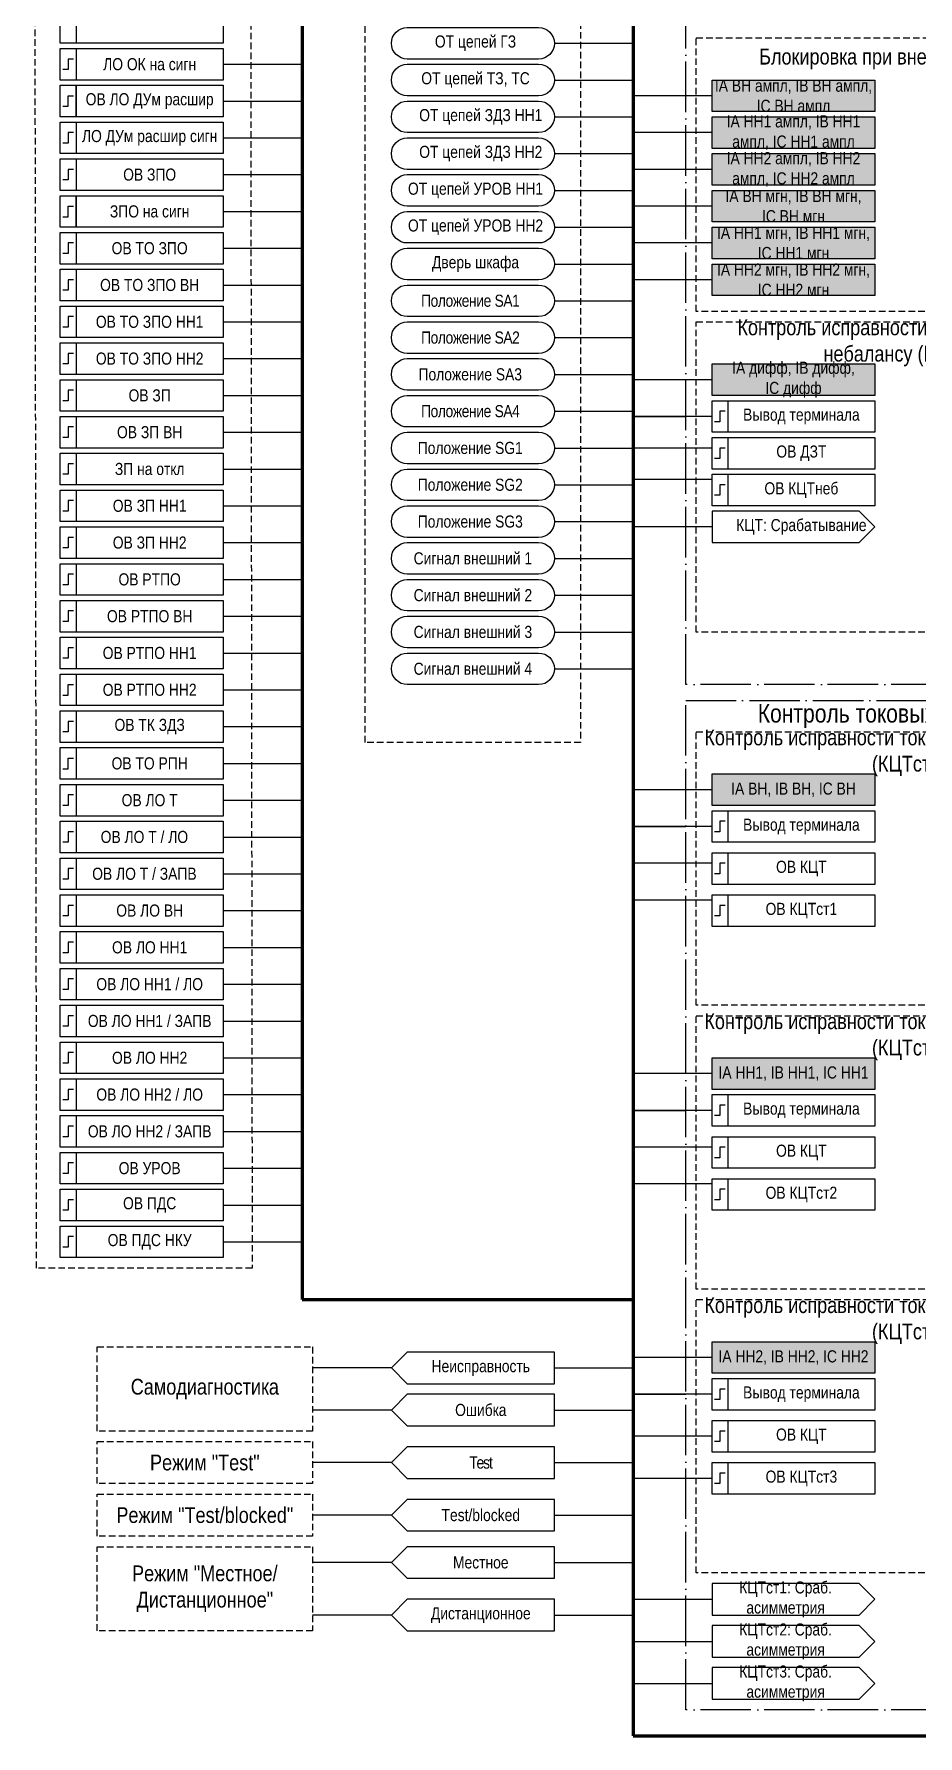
# Model space of a CAD drawing. Header units: millimetres. Extents: x -1361 to 2220, y 0 to 841.
# Drawn here: x -1290 to -1121.8, y 55 to 378.7 of the extents above; entities that cross this region are included whole.
import ezdxf

# ---------------------------------------------------------------- set-up
doc = ezdxf.new("R2010")
doc.units = ezdxf.units.MM
doc.linetypes.add('ACAD_ISO04W100', pattern=[30, 24, -3, 0, -3])
doc.linetypes.add('штриховая2', pattern=[0.375, 0.25, -0.125])
doc.layers.add('TEXT', color=7, linetype='Continuous', lineweight=25)
doc.layers.add('Основная', color=7, linetype='Continuous')
doc.styles.add('2.3_GOST_RD', font='ARIALN.TTF', dxfattribs={"height": 2.3})
doc.styles.add('2.5_Gost_RD', font='ARIALN.TTF', dxfattribs={"height": 2.5})
doc.styles.add('3.5_Gost_RD', font='ARIALN.TTF', dxfattribs={"height": 3.5})

msp = doc.modelspace()

# ---------------------------------------------------------------- hatches: boundary and pattern name
at = {"ltscale": 100, "true_color": 0xef8637}
h = msp.add_hatch(color=30, dxfattribs=at)
h.dxf.hatch_style = 1
h.paths.add_polyline_path([(-1161, 370), (-1130, 370), (-1130, 364), (-1161, 364)])
h = msp.add_hatch(color=30, dxfattribs=at)
h.dxf.hatch_style = 1
h.paths.add_polyline_path([(-1161, 363), (-1130, 363), (-1130, 357), (-1161, 357)])
h = msp.add_hatch(color=30, dxfattribs=at)
h.dxf.hatch_style = 1
h.paths.add_polyline_path([(-1161, 356), (-1130, 356), (-1130, 350), (-1161, 350)])
h = msp.add_hatch(color=30, dxfattribs=at)
h.dxf.hatch_style = 1
h.paths.add_polyline_path([(-1161, 349), (-1130, 349), (-1130, 343), (-1161, 343)])
h = msp.add_hatch(color=30, dxfattribs=at)
h.dxf.hatch_style = 1
h.paths.add_polyline_path([(-1161, 342), (-1130, 342), (-1130, 336), (-1161, 336)])
h = msp.add_hatch(color=30, dxfattribs=at)
h.dxf.hatch_style = 1
h.paths.add_polyline_path([(-1161, 335), (-1130, 335), (-1130, 329), (-1161, 329)])
h = msp.add_hatch(color=30, dxfattribs=at)
h.dxf.hatch_style = 1
h.paths.add_polyline_path([(-1161, 316), (-1130, 316), (-1130, 310), (-1161, 310)])
h = msp.add_hatch(color=30, dxfattribs=at)
h.dxf.hatch_style = 1
h.paths.add_polyline_path([(-1161, 238), (-1130, 238), (-1130, 232), (-1161, 232)])
h = msp.add_hatch(color=30, dxfattribs=at)
h.dxf.hatch_style = 1
h.paths.add_polyline_path([(-1161, 184), (-1130, 184), (-1130, 178), (-1161, 178)])
h = msp.add_hatch(color=30, dxfattribs=at)
h.dxf.hatch_style = 1
h.paths.add_polyline_path([(-1161, 130), (-1130, 130), (-1130, 124), (-1161, 124)])

# ---------------------------------------------------------------- linework, layer by layer
at = {"lineweight": 100, "ltscale": 100}
for p, q in [((-1176, 731), (-1176, 55)), ((-1239, 574), (-1239, 138)), ((-1239, 138), (-1176, 138)), ((-1176, 55), (-651, 55))]:
    msp.add_line(p, q, dxfattribs=at)
at = {"ltscale": 100}
for p, q in [((-1191, 377), (-1176, 377)), ((-1254, 373), (-1239, 373)), ((-1191, 370), (-1176, 370)), ((-1254, 366), (-1239, 366)), ((-1161, 367), (-1176, 367)), ((-1191, 363), (-1176, 363)), ((-1161, 360), (-1176, 360)), ((-1254, 359), (-1239, 359)), ((-1191, 356), (-1176, 356)), ((-1161, 353), (-1176, 353)), ((-1254, 352), (-1239, 352)), ((-1191, 349), (-1176, 349)), ((-1254, 345), (-1239, 345)), ((-1161, 346), (-1176, 346)), ((-1191, 342), (-1176, 342)), ((-1254, 338), (-1239, 338)), ((-1161, 339), (-1176, 339)), ((-1191, 335), (-1176, 335)), ((-1254, 331), (-1239, 331)), ((-1161, 332), (-1176, 332)), ((-1191, 328), (-1176, 328)), ((-1254, 324), (-1239, 324)), ((-1191, 321), (-1176, 321)), ((-1254, 317), (-1239, 317)), ((-1191, 314), (-1176, 314)), ((-1161, 313), (-1176, 313)), ((-1254, 310), (-1239, 310)), ((-1191, 307), (-1176, 307)), ((-1161, 306), (-1176, 306)), ((-1176, 306), (-1166, 306)), ((-1254, 303), (-1239, 303)), ((-1191, 300), (-1176, 300)), ((-1161, 300), (-1176, 300)), ((-1254, 296), (-1239, 296)), ((-1191, 293), (-1176, 293)), ((-1161, 294), (-1176, 294)), ((-1254, 289), (-1239, 289)), ((-1191, 286), (-1176, 286)), ((-1161, 285), (-1176, 285)), ((-1254, 282), (-1239, 282)), ((-1191, 279), (-1176, 279)), ((-1254, 275), (-1239, 275)), ((-1191, 272), (-1176, 272)), ((-1254, 268), (-1239, 268)), ((-1191, 265), (-1176, 265)), ((-1254, 261), (-1239, 261)), ((-1191, 258), (-1176, 258)), ((-1254, 254), (-1239, 254)), ((-1254, 247), (-1239, 247)), ((-1254, 240), (-1239, 240)), ((-1161, 235), (-1176, 235)), ((-1254, 233), (-1239, 233)), ((-1161, 228), (-1176, 228)), ((-1176, 228), (-1166, 228)), ((-1254, 226), (-1239, 226)), ((-1161, 221), (-1176, 221)), ((-1254, 219), (-1239, 219)), ((-1161, 214), (-1176, 214)), ((-1254, 212), (-1239, 212)), ((-1254, 205), (-1239, 205)), ((-1254, 198), (-1239, 198)), ((-1254, 191), (-1239, 191)), ((-1254, 184), (-1239, 184)), ((-1161, 181), (-1176, 181)), ((-1254, 177), (-1239, 177)), ((-1161, 174), (-1176, 174)), ((-1176, 174), (-1166, 174)), ((-1254, 170), (-1239, 170)), ((-1161, 167), (-1176, 167)), ((-1254, 163), (-1239, 163)), ((-1161, 160), (-1176, 160)), ((-1254, 156), (-1239, 156)), ((-1254, 149), (-1239, 149)), ((-1161, 127), (-1176, 127)), ((-1191, 125), (-1176, 125)), ((-1161, 120), (-1176, 120)), ((-1176, 120), (-1166, 120)), ((-1191, 117), (-1176, 117)), ((-1161, 112), (-1176, 112)), ((-1191, 107), (-1176, 107)), ((-1161, 104), (-1176, 104)), ((-1191, 97), (-1176, 97)), ((-1191, 88), (-1176, 88)), ((-1176, 81), (-1161, 81)), ((-1191, 78), (-1176, 78)), ((-1176, 73), (-1161, 73)), ((-1176, 65), (-1161, 65))]:
    msp.add_line(p, q, dxfattribs=at)
at = {"color": 251, "linetype": 'ACAD_ISO04W100', "lineweight": 30, "ltscale": 0.4, "true_color": 0x58595b}
for points in [[(-1166, 731), (-1081, 731), (-1081, 255), (-1166, 255)], [(-1166, 252), (-1081, 252), (-1081, 60), (-1166, 60)]]:
    msp.add_lwpolyline(points, close=True, dxfattribs=at)
at = {"color": 7, "linetype": 'штриховая2', "ltscale": 5}
for points in [[(-1227, 606), (-1186, 606), (-1186, 244), (-1227, 244)], [(-1290, 574), (-1249, 574), (-1248.5, 144), (-1289.5, 144)], [(-1278, 129), (-1237, 129), (-1237, 113), (-1278, 113)], [(-1278, 111), (-1237, 111), (-1237, 103), (-1278, 103)], [(-1278, 101), (-1237, 101), (-1237, 93), (-1278, 93)], [(-1278, 91), (-1237, 91), (-1237, 75), (-1278, 75)]]:
    msp.add_lwpolyline(points, close=True, dxfattribs=at)
at = {"ltscale": 100}
for points in [[(-1285, 383), (-1282, 383), (-1282, 377), (-1285, 377)], [(-1285, 383), (-1254, 383), (-1254, 377), (-1285, 377)], [(-1285, 376), (-1282, 376), (-1282, 370), (-1285, 370)], [(-1285, 376), (-1254, 376), (-1254, 370), (-1285, 370)], [(-1161, 370), (-1130, 370), (-1130, 364), (-1161, 364)], [(-1285, 369), (-1282, 369), (-1282, 363), (-1285, 363)], [(-1282, 369), (-1254, 369), (-1254, 363), (-1282, 363)], [(-1161, 363), (-1130, 363), (-1130, 357), (-1161, 357)], [(-1285, 362), (-1282, 362), (-1282, 356), (-1285, 356)], [(-1285, 362), (-1254, 362), (-1254, 356), (-1285, 356)], [(-1285, 355), (-1282, 355), (-1282, 349), (-1285, 349)], [(-1285, 355), (-1254, 355), (-1254, 349), (-1285, 349)], [(-1161, 356), (-1130, 356), (-1130, 350), (-1161, 350)], [(-1285, 348), (-1282, 348), (-1282, 342), (-1285, 342)], [(-1282, 348), (-1254, 348), (-1254, 342), (-1282, 342)], [(-1161, 349), (-1130, 349), (-1130, 343), (-1161, 343)], [(-1285, 341), (-1282, 341), (-1282, 335), (-1285, 335)], [(-1285, 341), (-1254, 341), (-1254, 335), (-1285, 335)], [(-1161, 342), (-1130, 342), (-1130, 336), (-1161, 336)], [(-1285, 334), (-1282, 334), (-1282, 328), (-1285, 328)], [(-1285, 334), (-1254, 334), (-1254, 328), (-1285, 328)], [(-1161, 335), (-1130, 335), (-1130, 329), (-1161, 329)], [(-1285, 327), (-1282, 327), (-1282, 321), (-1285, 321)], [(-1285, 327), (-1254, 327), (-1254, 321), (-1285, 321)], [(-1285, 320), (-1282, 320), (-1282, 314), (-1285, 314)], [(-1285, 320), (-1254, 320), (-1254, 314), (-1285, 314)], [(-1161, 316), (-1130, 316), (-1130, 310), (-1161, 310)], [(-1285, 313), (-1282, 313), (-1282, 307), (-1285, 307)], [(-1285, 313), (-1254, 313), (-1254, 307), (-1285, 307)], [(-1161, 309), (-1158, 309), (-1158, 303), (-1161, 303)], [(-1161, 309), (-1130, 309), (-1130, 303), (-1161, 303)], [(-1285, 306), (-1282, 306), (-1282, 300), (-1285, 300)], [(-1285, 306), (-1254, 306), (-1254, 300), (-1285, 300)], [(-1161, 302), (-1158, 302), (-1158, 296), (-1161, 296)], [(-1161, 302), (-1130, 302), (-1130, 296), (-1161, 296)], [(-1285, 299), (-1282, 299), (-1282, 293), (-1285, 293)], [(-1285, 299), (-1254, 299), (-1254, 293), (-1285, 293)], [(-1161, 295), (-1158, 295), (-1158, 289), (-1161, 289)], [(-1161, 295), (-1130, 295), (-1130, 289), (-1161, 289)], [(-1285, 292), (-1282, 292), (-1282, 286), (-1285, 286)], [(-1285, 292), (-1254, 292), (-1254, 286), (-1285, 286)], [(-1285, 285), (-1282, 285), (-1282, 279), (-1285, 279)], [(-1285, 285), (-1254, 285), (-1254, 279), (-1285, 279)], [(-1285, 278), (-1282, 278), (-1282, 272), (-1285, 272)], [(-1285, 278), (-1254, 278), (-1254, 272), (-1285, 272)], [(-1285, 271), (-1282, 271), (-1282, 265), (-1285, 265)], [(-1285, 271), (-1254, 271), (-1254, 265), (-1285, 265)], [(-1285, 264), (-1282, 264), (-1282, 258), (-1285, 258)], [(-1285, 264), (-1254, 264), (-1254, 258), (-1285, 258)], [(-1285, 257), (-1254, 257), (-1254, 251), (-1285, 251)], [(-1285, 257), (-1282, 257), (-1282, 251), (-1285, 251)], [(-1285, 250), (-1282, 250), (-1282, 244), (-1285, 244)], [(-1285, 250), (-1254, 250), (-1254, 244), (-1285, 244)], [(-1285, 243), (-1254, 243), (-1254, 237), (-1285, 237)], [(-1285, 243), (-1282, 243), (-1282, 237), (-1285, 237)], [(-1161, 238), (-1130, 238), (-1130, 232), (-1161, 232)], [(-1285, 236), (-1282, 236), (-1282, 230), (-1285, 230)], [(-1285, 236), (-1254, 236), (-1254, 230), (-1285, 230)], [(-1161, 231), (-1158, 231), (-1158, 225), (-1161, 225)], [(-1161, 231), (-1130, 231), (-1130, 225), (-1161, 225)], [(-1285, 229), (-1282, 229), (-1282, 223), (-1285, 223)], [(-1285, 229), (-1254, 229), (-1254, 223), (-1285, 223)], [(-1285, 222), (-1282, 222), (-1282, 216), (-1285, 216)], [(-1285, 222), (-1254, 222), (-1254, 216), (-1285, 216)], [(-1161, 223), (-1158, 223), (-1158, 217), (-1161, 217)], [(-1161, 223), (-1130, 223), (-1130, 217), (-1161, 217)], [(-1285, 215), (-1282, 215), (-1282, 209), (-1285, 209)], [(-1285, 215), (-1254, 215), (-1254, 209), (-1285, 209)], [(-1161, 215), (-1158, 215), (-1158, 209), (-1161, 209)], [(-1161, 215), (-1130, 215), (-1130, 209), (-1161, 209)], [(-1285, 208), (-1282, 208), (-1282, 202), (-1285, 202)], [(-1285, 208), (-1254, 208), (-1254, 202), (-1285, 202)], [(-1285, 201), (-1282, 201), (-1282, 195), (-1285, 195)], [(-1285, 201), (-1254, 201), (-1254, 195), (-1285, 195)], [(-1285, 194), (-1282, 194), (-1282, 188), (-1285, 188)], [(-1285, 194), (-1254, 194), (-1254, 188), (-1285, 188)], [(-1285, 187), (-1282, 187), (-1282, 181), (-1285, 181)], [(-1285, 187), (-1254, 187), (-1254, 181), (-1285, 181)], [(-1161, 184), (-1130, 184), (-1130, 178), (-1161, 178)], [(-1285, 180), (-1282, 180), (-1282, 174), (-1285, 174)], [(-1285, 180), (-1254, 180), (-1254, 174), (-1285, 174)], [(-1161, 177), (-1158, 177), (-1158, 171), (-1161, 171)], [(-1161, 177), (-1130, 177), (-1130, 171), (-1161, 171)], [(-1285, 173), (-1282, 173), (-1282, 167), (-1285, 167)], [(-1285, 173), (-1254, 173), (-1254, 167), (-1285, 167)], [(-1161, 169), (-1158, 169), (-1158, 163), (-1161, 163)], [(-1161, 169), (-1130, 169), (-1130, 163), (-1161, 163)], [(-1285, 166), (-1282, 166), (-1282, 160), (-1285, 160)], [(-1285, 166), (-1254, 166), (-1254, 160), (-1285, 160)], [(-1285, 159), (-1254, 159), (-1254, 153), (-1285, 153)], [(-1285, 159), (-1282, 159), (-1282, 153), (-1285, 153)], [(-1161, 161), (-1158, 161), (-1158, 155), (-1161, 155)], [(-1161, 161), (-1130, 161), (-1130, 155), (-1161, 155)], [(-1285, 152), (-1254, 152), (-1254, 146), (-1285, 146)], [(-1285, 152), (-1282, 152), (-1282, 146), (-1285, 146)], [(-1161, 130), (-1130, 130), (-1130, 124), (-1161, 124)], [(-1161, 123), (-1158, 123), (-1158, 117), (-1161, 117)], [(-1161, 123), (-1130, 123), (-1130, 117), (-1161, 117)], [(-1161, 115), (-1158, 115), (-1158, 109), (-1161, 109)], [(-1161, 115), (-1130, 115), (-1130, 109), (-1161, 109)], [(-1161, 107), (-1158, 107), (-1158, 101), (-1161, 101)], [(-1161, 107), (-1130, 107), (-1130, 101), (-1161, 101)]]:
    msp.add_lwpolyline(points, close=True, dxfattribs=at)
for points in [[(-1219, 374, -1), (-1219, 380), (-1194, 380, -1), (-1194, 374)], [(-1219, 367, -1), (-1219, 373), (-1194, 373, -1), (-1194, 367)], [(-1219, 360, -1), (-1219, 366), (-1194, 366, -1), (-1194, 360)], [(-1219, 353, -1), (-1219, 359), (-1194, 359, -1), (-1194, 353)], [(-1219, 346, -1), (-1219, 352), (-1194, 352, -1), (-1194, 346)], [(-1219, 339, -1), (-1219, 345), (-1194, 345, -1), (-1194, 339)], [(-1219, 332, -1), (-1219, 338), (-1194, 338, -1), (-1194, 332)], [(-1219, 325, -1), (-1219, 331), (-1194, 331, -1), (-1194, 325)], [(-1219, 318, -1), (-1219, 324), (-1194, 324, -1), (-1194, 318)], [(-1219, 311, -1), (-1219, 317), (-1194, 317, -1), (-1194, 311)], [(-1219, 304, -1), (-1219, 310), (-1194, 310, -1), (-1194, 304)], [(-1219, 297, -1), (-1219, 303), (-1194, 303, -1), (-1194, 297)], [(-1219, 290, -1), (-1219, 296), (-1194, 296, -1), (-1194, 290)], [(-1219, 283, -1), (-1219, 289), (-1194, 289, -1), (-1194, 283)], [(-1219, 276, -1), (-1219, 282), (-1194, 282, -1), (-1194, 276)], [(-1219, 269, -1), (-1219, 275), (-1194, 275, -1), (-1194, 269)], [(-1219, 262, -1), (-1219, 268), (-1194, 268, -1), (-1194, 262)], [(-1219, 255, -1), (-1219, 261), (-1194, 261, -1), (-1194, 255)]]:
    msp.add_lwpolyline(points, format="xyb", close=True, dxfattribs=at)
at = {"linetype": 'штриховая2', "ltscale": 5}
for points in [[(-1164, 378), (-1083, 378), (-1083, 326), (-1164, 326)], [(-1164, 324), (-1083, 324), (-1083, 265), (-1164, 265)], [(-1164, 246), (-1083, 246), (-1083, 194), (-1164, 194)], [(-1164, 192), (-1083, 192), (-1083, 140), (-1164, 140)], [(-1164, 138), (-1083, 138), (-1083, 86), (-1164, 86)]]:
    msp.add_lwpolyline(points, close=True, dxfattribs=at)
at = {"lineweight": 30, "ltscale": 100}
for points in [[(-1282.5, 374), (-1283.5, 374), (-1283.5, 372), (-1284.5, 372)], [(-1284.5, 365), (-1283.5, 365), (-1283.5, 367), (-1282.5, 367)], [(-1282.5, 360), (-1283.5, 360), (-1283.5, 358), (-1284.5, 358)], [(-1282.5, 353), (-1283.5, 353), (-1283.5, 351), (-1284.5, 351)], [(-1284.5, 344), (-1283.5, 344), (-1283.5, 346), (-1282.5, 346)], [(-1282.5, 339), (-1283.5, 339), (-1283.5, 337), (-1284.5, 337)], [(-1282.5, 332), (-1283.5, 332), (-1283.5, 330), (-1284.5, 330)], [(-1282.5, 325), (-1283.5, 325), (-1283.5, 323), (-1284.5, 323)], [(-1282.5, 318), (-1283.5, 318), (-1283.5, 316), (-1284.5, 316)], [(-1282.5, 311), (-1283.5, 311), (-1283.5, 309), (-1284.5, 309)], [(-1158.5, 307), (-1159.5, 307), (-1159.5, 305), (-1160.5, 305)], [(-1282.5, 304), (-1283.5, 304), (-1283.5, 302), (-1284.5, 302)], [(-1158.5, 300), (-1159.5, 300), (-1159.5, 298), (-1160.5, 298)], [(-1282.5, 297), (-1283.5, 297), (-1283.5, 295), (-1284.5, 295)], [(-1158.5, 293), (-1159.5, 293), (-1159.5, 291), (-1160.5, 291)], [(-1282.5, 290), (-1283.5, 290), (-1283.5, 288), (-1284.5, 288)], [(-1282.5, 283), (-1283.5, 283), (-1283.5, 281), (-1284.5, 281)], [(-1282.5, 276), (-1283.5, 276), (-1283.5, 274), (-1284.5, 274)], [(-1282.5, 269), (-1283.5, 269), (-1283.5, 267), (-1284.5, 267)], [(-1282.5, 262), (-1283.5, 262), (-1283.5, 260), (-1284.5, 260)], [(-1284.5, 253), (-1283.5, 253), (-1283.5, 255), (-1282.5, 255)], [(-1282.5, 248), (-1283.5, 248), (-1283.5, 246), (-1284.5, 246)], [(-1284.5, 239), (-1283.5, 239), (-1283.5, 241), (-1282.5, 241)], [(-1282.5, 234), (-1283.5, 234), (-1283.5, 232), (-1284.5, 232)], [(-1282.5, 227), (-1283.5, 227), (-1283.5, 225), (-1284.5, 225)], [(-1158.5, 229), (-1159.5, 229), (-1159.5, 227), (-1160.5, 227)], [(-1158.5, 221), (-1159.5, 221), (-1159.5, 219), (-1160.5, 219)], [(-1282.5, 220), (-1283.5, 220), (-1283.5, 218), (-1284.5, 218)], [(-1282.5, 213), (-1283.5, 213), (-1283.5, 211), (-1284.5, 211)], [(-1158.5, 213), (-1159.5, 213), (-1159.5, 211), (-1160.5, 211)], [(-1282.5, 206), (-1283.5, 206), (-1283.5, 204), (-1284.5, 204)], [(-1282.5, 199), (-1283.5, 199), (-1283.5, 197), (-1284.5, 197)], [(-1282.5, 192), (-1283.5, 192), (-1283.5, 190), (-1284.5, 190)], [(-1282.5, 185), (-1283.5, 185), (-1283.5, 183), (-1284.5, 183)], [(-1282.5, 178), (-1283.5, 178), (-1283.5, 176), (-1284.5, 176)], [(-1158.5, 175), (-1159.5, 175), (-1159.5, 173), (-1160.5, 173)], [(-1282.5, 171), (-1283.5, 171), (-1283.5, 169), (-1284.5, 169)], [(-1158.5, 167), (-1159.5, 167), (-1159.5, 165), (-1160.5, 165)], [(-1282.5, 164), (-1283.5, 164), (-1283.5, 162), (-1284.5, 162)], [(-1158.5, 159), (-1159.5, 159), (-1159.5, 157), (-1160.5, 157)], [(-1282.5, 157), (-1283.5, 157), (-1283.5, 155), (-1284.5, 155)], [(-1282.5, 150), (-1283.5, 150), (-1283.5, 148), (-1284.5, 148)], [(-1158.5, 121), (-1159.5, 121), (-1159.5, 119), (-1160.5, 119)], [(-1158.5, 113), (-1159.5, 113), (-1159.5, 111), (-1160.5, 111)], [(-1158.5, 105), (-1159.5, 105), (-1159.5, 103), (-1160.5, 103)]]:
    msp.add_lwpolyline(points, dxfattribs=at)
at = {"ltscale": 100}
for points in [[(-1191, 128), (-1219, 128), (-1222, 125), (-1219, 122), (-1191, 122), (-1191, 128)], [(-1222, 125), (-1237, 125)], [(-1191, 120), (-1219, 120), (-1222, 117), (-1219, 114), (-1191, 114), (-1191, 120)], [(-1222, 117), (-1237, 117)], [(-1222, 107), (-1237, 107)], [(-1191, 110), (-1219, 110), (-1222, 107), (-1219, 104), (-1191, 104), (-1191, 110)], [(-1191, 100), (-1219, 100), (-1222, 97), (-1219, 94), (-1191, 94), (-1191, 100)], [(-1222, 97), (-1237, 97)], [(-1191, 91), (-1219, 91), (-1222, 88), (-1219, 85), (-1191, 85), (-1191, 91)], [(-1222, 88), (-1237, 88)], [(-1191, 81), (-1219, 81), (-1222, 78), (-1219, 75), (-1191, 75), (-1191, 81)], [(-1222, 78), (-1237, 78)]]:
    msp.add_lwpolyline(points, dxfattribs=at)
at = {"layer": 'Основная', "ltscale": 100}
for points in [[(-1161, 288), (-1161, 282), (-1133, 282), (-1130, 285), (-1133, 288)], [(-1161, 84), (-1161, 78), (-1133, 78), (-1130, 81), (-1133, 84)], [(-1161, 76), (-1161, 70), (-1133, 70), (-1130, 73), (-1133, 76)], [(-1161, 68), (-1161, 62), (-1133, 62), (-1130, 65), (-1133, 68)]]:
    msp.add_lwpolyline(points, close=True, dxfattribs=at)

# ---------------------------------------------------------------- texts
at = {"color": 30, "ltscale": 100, "true_color": 0xef8637, "attachment_point": 5, "style": '3.5_Gost_RD'}
for s, insert, char_height, width in [('Блокировка при внешних КЗ (БВКЗ)', (-1123.5, 374), 3, 81), ('Контроль исправности токовых цепей по небалансу (КЦТнеб)', (-1123.5, 320), 3, 81), ('Контроль токовых цепей (КЦТ)', (-1123.5, 249), 3.5, 85), ('Контроль исправности токовых цепей стороны 1 (КЦТст1)', (-1123.5, 242), 3, 81), ('Контроль исправности токовых цепей стороны 2 (КЦТст2)', (-1123.5, 188), 3, 81), ('Контроль исправности токовых цепей стороны 3 (КЦТст3)', (-1123.5, 134), 3, 81)]:
    msp.add_mtext(s, dxfattribs=dict(at, insert=insert, char_height=char_height, width=width))
at = {"color": 0, "ltscale": 100, "char_height": 2.3, "attachment_point": 5, "style": '2.5_Gost_RD'}
for s, insert, width in [('{\\C256;ЛО ОК на сигн}', (-1268, 373), 28), ('{\\C256;IA ВН ампл, IB ВН ампл, IC ВН ампл}', (-1145.5, 367), 31), ('{\\C256;IA НН1 ампл, IB НН1 ампл, IC НН1 ампл}', (-1145.5, 360), 31.5052), ('{\\C256;IA НН2 ампл, IB НН2 ампл, IC НН2 ампл}', (-1145.5, 353), 31.5052), ('{\\C256;IA ВН мгн, IB ВН мгн, IC ВН мгн}', (-1145.5, 346), 26.1583), ('{\\C256;ЗПО на сигн}', (-1268, 345), 28), ('{\\C256;IA НН1 мгн, IB НН1 мгн, IC НН1 мгн}', (-1145.5, 339), 29.86), ('{\\C256;IA НН2 мгн, IB НН2 мгн, IC НН2 мгн}', (-1145.5, 332), 29.86), ('{\\C256;IA дифф, IB дифф, IC дифф}', (-1145.5, 313), 23.725), ('{\\C256;IA ВН, IB ВН, IC ВН}', (-1145.5, 235), 31), ('{\\C256;IA НН1, IB НН1, IC НН1}', (-1145.5, 181), 31), ('{\\C256;IA НН2, IB НН2, IC НН2}', (-1145.5, 127), 31)]:
    msp.add_mtext(s, dxfattribs=dict(at, insert=insert, width=width))
at = {"ltscale": 100, "char_height": 2.3, "attachment_point": 5, "style": '2.5_Gost_RD'}
for s, insert, width in [('ОВ ЛО ДУм расшир', (-1268, 366), 28), ('ОТ цепей ЗДЗ НН1', (-1205, 363), 31), ('ЛО ДУм расшир сигн', (-1268, 359), 28), ('ОТ цепей ЗДЗ НН2', (-1205, 356), 31), ('ОТ цепей УРОВ НН1', (-1206, 349), 31), ('ОТ цепей УРОВ НН2', (-1206, 342), 31), ('Вывод терминала', (-1144, 306), 28), ('Сигнал внешний 1', (-1206.5, 279), 31), ('Сигнал внешний 2', (-1206.5, 272), 31), ('Сигнал внешний 3', (-1206.5, 265), 31), ('Сигнал внешний 4', (-1206.5, 258), 31), ('ОВ ТК ЗДЗ ', (-1268, 247), 28), ('ОВ ТО РПН ', (-1268, 240), 28), ('Вывод терминала', (-1144, 228), 28), ('Вывод терминала', (-1144, 174), 28), ('ОВ ПДС', (-1268, 156), 28), ('ОВ ПДС НКУ', (-1268, 149), 28), ('Вывод терминала', (-1144, 120), 28)]:
    msp.add_mtext(s, dxfattribs=dict(at, insert=insert, width=width))
at = {"layer": 'TEXT', "ltscale": 100, "attachment_point": 5}
for s, insert, char_height, width, style in [('ОТ цепей ГЗ', (-1206, 377), 2.3, 31, '2.5_Gost_RD'), ('ОТ цепей ТЗ, ТС', (-1206, 370), 2.3, 31, '2.5_Gost_RD'), ('Дверь шкафа', (-1206, 335), 2.3, 31, '2.5_Gost_RD'), ('{\\T0.95;Положение SA1}', (-1207, 328), 2.3, 31, '2.5_Gost_RD'), ('{\\T0.95;Положение SA2}', (-1207, 321), 2.3, 31, '2.5_Gost_RD'), ('Положение SA3', (-1207, 314), 2.3, 31, '2.5_Gost_RD'), ('{\\T0.95;Положение SA4}', (-1207, 307), 2.3, 31, '2.5_Gost_RD'), ('Положение SG1', (-1207, 300), 2.3, 31, '2.5_Gost_RD'), ('Положение SG2', (-1207, 293), 2.3, 31, '2.5_Gost_RD'), ('Положение SG3', (-1207, 286), 2.3, 31, '2.5_Gost_RD'), ('Неисправность', (-1205, 125), 2.3, 28, '2.3_GOST_RD'), ('Самодиагностика', (-1257.5, 121), 3, 41, '2.5_Gost_RD'), ('Ошибка', (-1205, 117), 2.3, 28, '2.3_GOST_RD'), ('Режим "Test" ', (-1257.5, 107), 3, 41, '2.5_Gost_RD'), ('Режим "Test/blocked"', (-1257.5, 97), 3, 41, '2.5_Gost_RD'), ('Режим "Местное/ Дистанционное"', (-1257.5, 83), 3, 41, '2.5_Gost_RD')]:
    msp.add_mtext(s, dxfattribs=dict(at, insert=insert, char_height=char_height, width=width, style=style))
at = {"layer": 'TEXT', "color": 0, "ltscale": 100, "char_height": 2.3, "width": 28, "attachment_point": 5}
for s, insert, style in [('{\\C256;ОВ ЗПО}', (-1268, 352), '2.5_Gost_RD'), ('{\\C256;ОВ ТО ЗПО}', (-1268, 338), '2.5_Gost_RD'), ('{\\C256;ОВ ЗП}', (-1268, 310), '2.5_Gost_RD'), ('{\\C256;ОВ ДЗТ}', (-1144, 299), '2.5_Gost_RD'), ('{\\C256;ЗП на откл}', (-1268, 296), '2.5_Gost_RD'), ('{\\C256;ОВ РТПО}', (-1268, 275), '2.5_Gost_RD'), ('{\\C256;ОВ ЛО Т}', (-1268, 233), '2.5_Gost_RD'), ('{\\C256;ОВ ЛО Т / ЛО}', (-1269, 226), '2.5_Gost_RD'), ('{\\C256;ОВ КЦТ}', (-1144, 220), '2.5_Gost_RD'), ('{\\C256;ОВ ЛО ВН}', (-1268, 212), '2.5_Gost_RD'), ('{\\C256;ОВ ЛО НН1}', (-1268, 205), '2.5_Gost_RD'), ('{\\C256;ОВ ЛО НН1 / ЛО}', (-1268, 198), '2.5_Gost_RD'), ('{\\C256;ОВ ЛО НН2}', (-1268, 184), '2.5_Gost_RD'), ('{\\C256;ОВ ЛО НН2 / ЛО}', (-1268, 177), '2.5_Gost_RD'), ('{\\C256;ОВ КЦТ}', (-1144, 166), '2.5_Gost_RD'), ('{\\C256;ОВ УРОВ}', (-1268, 163), '2.5_Gost_RD'), ('{\\C256;ОВ КЦТ}', (-1144, 112), '2.5_Gost_RD'), ('{\\T0.85;\\C256;Test}', (-1205, 107), '2.3_GOST_RD'), ('{\\C256;Test/blocked}', (-1205, 97), '2.3_GOST_RD'), ('{\\C256;Местное}', (-1205, 88), '2.3_GOST_RD'), ('{\\C256;Дистанционное}', (-1205, 78), '2.3_GOST_RD')]:
    msp.add_mtext(s, dxfattribs=dict(at, insert=insert, style=style))
at = {"layer": 'Основная', "color": 0, "ltscale": 100, "char_height": 2.3, "width": 28, "attachment_point": 5, "style": '2.5_Gost_RD'}
for s, insert in [('{\\C256;ОВ ТО ЗПО ВН}', (-1268, 331)), ('{\\C256;ОВ ТО ЗПО НН1}', (-1268, 324)), ('{\\C256;ОВ ТО ЗПО НН2}', (-1268, 317)), ('{\\C256;ОВ ЗП ВН}', (-1268, 303)), ('{\\C256;ОВ КЦТнеб}', (-1144, 292)), ('{\\C256;ОВ ЗП НН1}', (-1268, 289)), ('{\\C256;КЦТ: Срабатывание}', (-1144, 285)), ('{\\C256;ОВ ЗП НН2}', (-1268, 282)), ('{\\C256;ОВ РТПО ВН}', (-1268, 268)), ('{\\C256;ОВ РТПО НН1}', (-1268, 261)), ('{\\C256;ОВ РТПО НН2}', (-1268, 254)), ('{\\C256;ОВ ЛО Т / ЗАПВ}', (-1269, 219)), ('{\\C256;ОВ КЦТст1}', (-1144, 212)), ('{\\C256;ОВ ЛО НН1 / ЗАПВ}', (-1268, 191)), ('{\\C256;ОВ ЛО НН2 / ЗАПВ}', (-1268, 170)), ('{\\C256;ОВ КЦТст2}', (-1144, 158)), ('{\\C256;ОВ КЦТст3}', (-1144, 104)), ('{\\C256;КЦТст1: Сраб. асимметрия}', (-1147, 81)), ('{\\C256;КЦТст2: Сраб. асимметрия}', (-1147, 73)), ('{\\C256;КЦТст3: Сраб. асимметрия}', (-1147, 65))]:
    msp.add_mtext(s, dxfattribs=dict(at, insert=insert))

doc.saveas('drawing.dxf')
